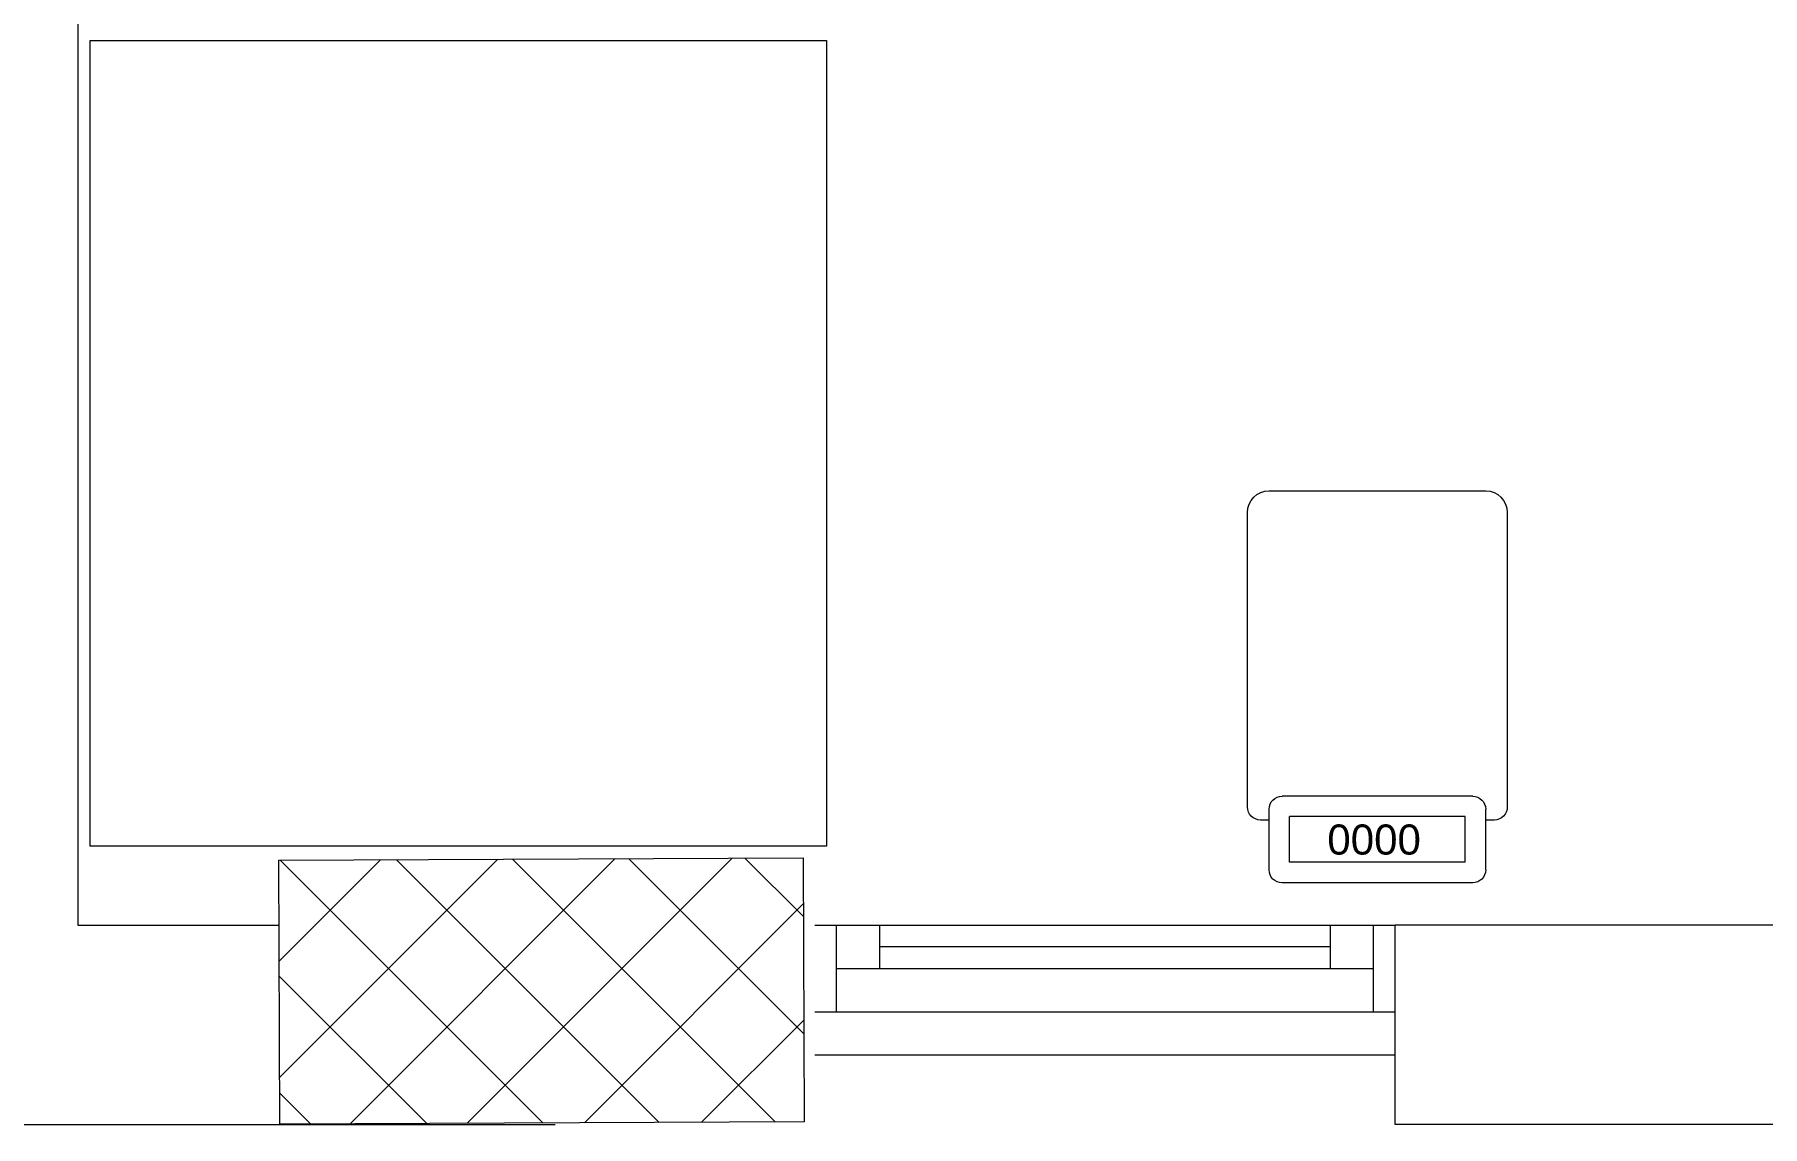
# Model space of a CAD drawing. Extents: x -234346 to 58427, y -132654 to -82394.
# Drawn here: x -105410 to -103416, y -116095 to -114834 of the extents above; entities that cross this region are included whole.
import ezdxf

# ---------------------------------------------------------------- set-up
doc = ezdxf.new("R2010")
doc.units = 0
doc.header["$LTSCALE"] = 8
for name, color, linetype, lineweight in [('72_EGR_EQP_TAG', 9, 'Continuous', 5), ('Aluminum', 9, 'Continuous', 5), ('C-HYDR-CTCH', 9, 'Continuous', 5), ('Hatch', 9, 'Continuous', 5), ('LOADING', 9, 'Continuous', 5), ('Structure', 9, 'Continuous', 5), ('Walls', 9, 'Continuous', 5)]:
    doc.layers.add(name, color=color, linetype=linetype, lineweight=lineweight)
doc.styles.get("Standard").update_dxf_attribs({"font": 'ARIALUNI.TTF'})

# ---------------------------------------------------------------- blocks, each defined once
blk = doc.blocks.new('A$C47696aed')
at = {"layer": 'Hatch'}
h = blk.add_hatch(dxfattribs=at)
h.set_pattern_fill('ANSI37', color=256, scale=30)
h.paths.add_polyline_path([(50952.7, 21917.9), (50348.7, 21909.7), (50352.6, 21621.3), (50956.6, 21629.5)])
h.paths.add_polyline_path([(43791.9, 21910.1), (43208.4, 21904.7), (43188.5, 21613.3), (43772, 21618.7)])
h.paths.add_polyline_path([(29414.9, 21902.8), (28815.8, 21898.7), (28810.1, 21605.6), (29409.2, 21609.7)])
h.paths.add_polyline_path([(36600.2, 21904.9), (35999, 21897.4), (35990.7, 21611.8), (36591.9, 21619.3)])
h.paths.add_polyline_path([(22195.7, 21912), (21589.3, 21890.2), (21603.8, 21597.6), (22210.2, 21619.5)])
h.paths.add_polyline_path([(15459.1, 21901.7), (14237.2, 21925.6), (14230.7, 21629.5), (15452.7, 21605.5)])
h.paths.add_polyline_path([(15473.2, 14701.6), (14258.2, 14685.8), (14244.7, 14393.4), (15459.7, 14409.1)])
h.paths.add_polyline_path([(15447.1, 7508.4), (14244, 7492.4), (14238.3, 7199.4), (15441.4, 7215.3)])
h.paths.add_polyline_path([(15465.6, 309.7), (14269, 298.3), (14271.8, 3.8), (15468.5, 15.2)])
h.paths.add_polyline_path([(7830.6, 311.8), (7227.1, 308.1), (7237.7, 22.6), (7841.3, 26.3)])
h.paths.add_polyline_path([(7815.2, 7509.8), (7218.4, 7511.4), (7218.2, 7210.2), (7815.1, 7208.6)])
h.paths.add_polyline_path([(7825.1, 14699.4), (7205.8, 14700.6), (7195.2, 14397.6), (7814.5, 14396.4)])
h.paths.add_polyline_path([(7801.7, 21878.7), (7201.1, 21893.2), (7197.5, 21603.6), (7798.1, 21589.1)])
h.paths.add_polyline_path([(602.6, 21876.9), (0, 21899.6), (1.9, 21611.2), (604.5, 21588.5)])
h.paths.add_polyline_path([(610.4, 7498.6), (8.3, 7491.6), (11.7, 7200), (613.7, 7206.9)])
h.paths.add_polyline_path([(627.9, 303.9), (29.5, 302.9), (34.3, 2.3), (632.7, 3.3)])
h.paths.add_polyline_path([(22214.6, 317.2), (21608.9, 304.3), (21614.6, 3.1), (22220.3, 16)])
h.paths.add_polyline_path([(22208.1, 7509.7), (21613.7, 7492.1), (21615.8, 7195.5), (22210.2, 7213.1)])
h.paths.add_polyline_path([(22199.3, 14717.7), (21600.4, 14710), (21604.4, 14409.9), (22203.4, 14417.6)])
h.paths.add_polyline_path([(29399.7, 14702.4), (28797.7, 14707.1), (28802, 14415), (29403.9, 14410.3)])
h.paths.add_polyline_path([(29403.4, 7519.8), (28799.6, 7502.2), (28813, 7202.1), (29413.1, 7223.2)])
h.paths.add_polyline_path([(29419.5, 303.8), (28815.7, 310.4), (28813.3, 24.7), (29417.2, 18.1)])
h.paths.add_polyline_path([(36618, 314.2), (36020.7, 299.7), (36029.7, 0), (36627, 14.6)])
h.paths.add_polyline_path([(36610.7, 7502.6), (36009.5, 7504.5), (36010.6, 7207.3), (36611.9, 7205.4)])
h.paths.add_polyline_path([(36574.3, 14706.4), (35993.4, 14711.1), (36013.1, 14421.3), (36594, 14416.6)])
h.paths.add_polyline_path([(43777.6, 14705.7), (43180, 14719.4), (43182, 14427.5), (43779.6, 14413.8)])
h.paths.add_polyline_path([(43778.6, 7507.1), (43210.2, 7499.5), (43212, 7205.4), (43780.5, 7213)])
h.paths.add_polyline_path([(43815.7, 310), (43210.4, 307.3), (43211.8, 2.8), (43817, 5.4)])
h.paths.add_polyline_path([(50989.9, 309.5), (50401.9, 325.5), (50388.7, 18.3), (50976.7, 2.3)])
h.paths.add_polyline_path([(50974.1, 7508.9), (50370.9, 7510), (50368.9, 7213.4), (50972.2, 7212.3)])
at = {"layer": 'C-HYDR-CTCH', "color": 4, "flags": 128}
blk.add_lwpolyline([(43815.7, 310), (43817, 5.4), (43211.8, 2.8), (43210.4, 307.3), (43815.7, 310)], dxfattribs=at)
blk = doc.blocks.new('HF13461A-P')
at = {"layer": 'LOADING'}
for p, q in [((0.2579, 0.4503), (0.0379, 0.4503)), ((0.0229, 0.4353), (0.0229, 0.3653)), ((0.2493, 0.4266), (0.0466, 0.4266)), ((0.0466, 0.4266), (0.0466, 0.3739)), ((0.2493, 0.4266), (0.2493, 0.3739)), ((0.2729, 0.4353), (0.2729, 0.3653)), ((-0.0021, 0.3628), (-0.0021, 0.0228)), ((0.0229, 0.3778), (0.0129, 0.3778)), ((0.2493, 0.3739), (0.0466, 0.3739)), ((0.2829, 0.3778), (0.2729, 0.3778)), ((0.2979, 0.0228), (0.2979, 0.3628)), ((0.2579, 0.3503), (0.0379, 0.3503)), ((0.0229, -0.0022), (0.2729, -0.0022))]:
    blk.add_line(p, q, dxfattribs=at)
for centre, radius, start, end in [((0.0379, 0.4353), 0.015, 90, 180), ((0.2579, 0.4353), 0.015, 0, 90), ((0.0129, 0.3628), 0.015, 90, 180), ((0.0379, 0.3653), 0.015, 180, 270), ((0.2579, 0.3653), 0.015, 270, 0), ((0.2829, 0.3628), 0.015, 0, 90), ((0.0229, 0.0228), 0.025, 180, 270), ((0.2729, 0.0228), 0.025, 270, 0)]:
    blk.add_arc(centre, radius, start, end, dxfattribs=at)
blk.add_text('0000', height=0.03477, dxfattribs=at).set_placement((0.0901, 0.3829))
blk = doc.blocks.new('GF1')
at = {"layer": 'Aluminum', "color": 9}
for p, q in [((-104509.4, -115862.6), (-103839.4, -115862.6)), ((-104484.4, -115962.6), (-104484.4, -115862.6)), ((-104434.4, -115912.6), (-104434.4, -115862.6)), ((-103914.4, -115912.6), (-103914.4, -115862.6)), ((-103864.4, -115962.6), (-103864.4, -115862.6)), ((-103914.4, -115887.6), (-104434.4, -115887.6)), ((-104484.4, -115912.6), (-103864.4, -115912.6)), ((-104509.4, -115962.6), (-103839.4, -115962.6)), ((-103839.4, -116012.6), (-104509.4, -116012.6))]:
    blk.add_line(p, q, dxfattribs=at)
at = {"layer": 'LOADING', "color": 9, "elevation": 0}
blk.add_lwpolyline([(-104496, -114841.2), (-104496, -115771.2), (-105346, -115771.2), (-105346, -114841.2), (-104496, -114841.2)], dxfattribs=at)
at = {"layer": 'Walls', "color": 9}
for p, q in [((-105360.2, -111842.6, 0), (-105360.2, -115862.6, 0)), ((-105360.2, -115862.6), (-105128, -115862.6)), ((-103339.3, -115862.6), (-103839.4, -115862.6)), ((-103839.4, -116092.6), (-103839.4, -115862.6)), ((-106239.4, -116092.6), (-104809.4, -116092.6)), ((-103339.3, -116092.6), (-103839.4, -116092.6))]:
    blk.add_line(p, q, dxfattribs=at)
at = {"layer": 'LOADING', "color": 9, "lineweight": 0, "xscale": -1000, "yscale": 1000, "zscale": 1000, "rotation": 180}
blk.add_blockref('HF13461A-P', (-104008, -115363.3), dxfattribs=at)
at = {"layer": 'Structure', "color": 9}
blk.add_blockref('A$C47696aed', (-148338.7, -116094.9, 0), dxfattribs=at)

msp = doc.modelspace()

# ---------------------------------------------------------------- block references
at = {"layer": '72_EGR_EQP_TAG'}
msp.add_blockref('GF1', (0, 0), dxfattribs=at)

doc.saveas('drawing.dxf')
